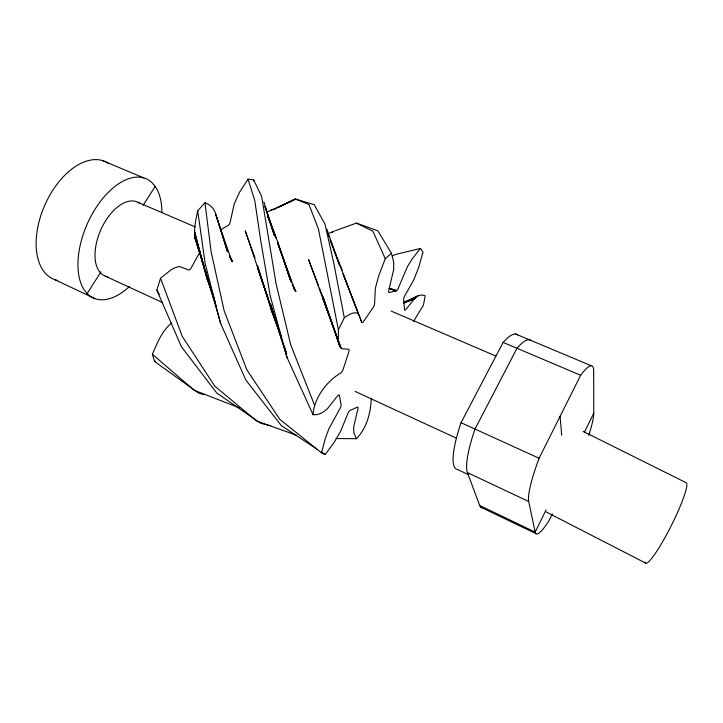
<?xml version="1.0" encoding="UTF-8"?>
<svg xmlns="http://www.w3.org/2000/svg" width="723" height="723" viewBox="0 0 723 723"><rect width="100%" height="100%" fill="white"/><g stroke="black" fill="none" stroke-linecap="round" stroke-linejoin="round"><path stroke-width="1.08" d="M371.297 398.246C370.854 412.589 366.688 428.405 356.367 438.707L336.204 438.518M275.68 208.558L295.327 198.997L308.956 204.501L318.409 228.884L338.409 329.833C338.608 335.933 337.026 343.877 341.699 348.685L348.558 349.272A3.778 1.283 -65.8 0 1 348.522 352.851L343.416 368.459A3.76 1.274 -65.5 0 1 340.849 372.887C326.579 381.274 314.116 398.066 313.032 414.677C318.726 415.373 324.085 412.164 327.853 408.134L337.56 395.906A3.687 1.22 -65 0 1 339.467 395.852L340.994 404.374A3.642 1.193 -64.9 0 1 339.891 408.739L328.857 428.893L325.359 438.328L321.518 452.869L325.151 454.541L333.972 442.693L340.461 431.577L347.826 413.628A3.534 1.121 -64.9 0 1 350.393 410.303L357.045 407.32A3.488 1.094 -65 0 1 357.867 409.082L353.619 427.311L353.89 432.851L356.367 438.707M215.816 214.36L227.555 251.893L215.192 212.354C213.421 207.808 209.525 204.347 204.961 202.747L197.713 210.818C195.779 220.045 193.339 229.751 195.355 239.168L204.193 266.597M270.348 425.757L260.669 423.28L216.737 393.014L181.419 346.733L156.837 290.113L160.551 278.219L171.288 269.652L174.839 267.763L179.313 266.489L188.522 269.869A3.57 1.744 -66.2 0 0 191.55 267.275L199.259 253.195A3.57 1.735 -66.7 0 0 200.072 251.55M204.003 394.65L198.599 393.095L154.623 361.518L152.372 354.261C157.207 343.091 161.898 330.827 171.713 323M335.011 230.818L356.412 223.1L377.795 230.8L391.486 253.267L385.269 258.744L378.78 275.553L375.345 288.369L374.613 303.335A3.742 1.256 -66.7 0 1 372.661 308.224L364.13 320.705A3.769 1.274 -66.5 0 1 361.708 322.205L343.199 274.234M338.409 329.833L344.311 317.713C348.161 315.355 354.125 310.474 358.518 314.098L330.23 239.837M546.082 509.941L535.156 532.101L479.71 505.513L467.456 472.643L528.703 501.482L535.156 532.101A68.278 9.372 -65.7 0 0 548.865 520.976L552.336 513.917M584.329 432.363L593.764 413.222L593.682 371.044A75.599 11.496 -65.9 0 0 580.65 375.264L503.118 342.413L461.039 422.702A73.845 16.159 -65.9 0 0 457.37 469.435L468.504 474.686M528.703 501.482A75.599 11.496 -65.9 0 1 539.087 458.237L580.65 375.264M161.871 212.761A65.187 35.725 -66.2 0 0 155.183 186.38L151.957 182.63A65.187 35.725 -66.2 0 0 95.436 208.622A65.187 35.725 -66.2 0 0 83.958 289.516L87.149 293.574L101.003 271.749M143.145 205.35L155.183 186.38M413.457 321.581L423.434 305.133L425.214 295.77C417.713 292.716 410.953 300.895 403.985 302.359M314.315 404.645L290.736 344.907L276.132 284.003L261.645 196.421L253.656 179.9L248.016 179.15L239.62 192.065L234.234 203.895L230.239 221.898A3.479 1.636 -67.8 0 1 227.673 225.703L220.361 230.013M418.219 295.915L414.279 298.961L405.974 309.417A3.461 1.075 -66.9 0 1 404.455 309.119L403.741 299.9A3.507 1.103 -67 0 1 404.925 295.481L413.954 279.494L418.725 267.32L423.018 252.137L420.434 248.459L412.309 258.744L407.429 266.633L398.409 287.862A3.615 1.166 -67.1 0 1 395.924 290.926L389.57 292.481A3.66 1.202 -67.1 0 1 388.829 290.158L393.71 269.372L393.701 262.187L391.486 253.267M332.11 232.417L333.99 231.179M392.336 256.177L395.201 254.541L420.434 248.459M327.709 233.972L333.303 231.378M280.397 206.435L295.327 198.997L314.252 204.69L324.961 224.094L333.728 262.883L344.311 317.713M267.402 211.875L294.487 199.684L278.653 207.167M404.166 302.467L416.466 297.008L404.076 302.16M403.868 302.621L415.119 298.111L403.85 302.494M403.976 302.81L414.279 298.961L403.768 302.874M154.623 361.518L155.562 361.193M270.845 210.176L275.427 208.92M389.137 288.423L396.674 290.61L389.29 288.405M390.583 289.218L395.924 290.926L389.796 288.26M296.457 435.219L256.62 421.003L214.776 386.154L182.214 336.322L160.551 278.219M239.458 407.862L194.18 390.248L152.372 354.261M102.567 160.605L143.868 177.948M515.698 334.044L591.215 365.73M138.084 202.386L195.111 226.886M391.08 311.044L495.806 356.023M461.039 422.702L539.087 458.237M105.187 276.096L162.548 302.566M355.12 391.423L456.52 438.219M54.831 279.684L95.111 298.671M480.768 507.157L535.833 533.583M356.412 223.1L372.896 231.206L385.269 258.744M583.154 431.405L686.082 482.684A45.052 5.974 -63.3 0 1 669.426 529.263A45.052 5.974 -63.3 0 1 645.052 561.952M546.254 512.011L645.404 562.973M316.773 449.019L281.383 425.693L245.82 380.018L220.388 322.874L205.115 263.154L197.713 210.818M321.428 452.092L325.151 454.541M321.518 452.869L279.774 419.268L246.823 369.778L224.157 310.809L211.152 251.902L204.961 202.747M159.286 294.388L156.837 290.113M293.24 286.597L295.933 291.532L292.228 284.591M293.782 288.125L295.309 291.062L277.93 243.741L291.496 282.25L277.731 242.431L290.899 281.609L277.198 240.524L267.862 216.71L269.796 221.816M229.516 255.951L232.589 261.898L229.562 255.915M195.355 239.168L196.322 241.048M229.417 256.285L231.911 261.346L216.06 215.707M313.032 414.677L286.868 357.099L270.176 295.689L260.741 240.732L254.767 200.542L248.016 179.15M336.475 256.891L342.205 270.122M270.592 223.868L276.15 238.265L264.934 206.398L274.442 235.924L263.868 201.889M343.19 274.225L361.708 322.205M318.653 286.046L308.622 259.693L341.111 348.269L323.118 298.942L340.307 347.212L322.964 296.701L339.449 345.214M319.458 288.152L322.268 295.535M281.03 336.041L271.92 311.74L257.334 265.368L272.942 313.918L257.578 267.691L268.441 299.313M330.095 239.837L339.801 265.928L326.895 229.245M278.662 329.164L270.989 308.341L286.66 353.954L284.32 346.38M255.029 257.903L245.224 230.836L269.498 302.53M213.818 297.587L206.353 276.177L194.595 231.848L207.456 279.774L194.713 235.499L207.031 276.828M213.086 295.201L206.353 276.177L216.448 307.239M280.822 335.653L270.33 303.497L287.203 357.885M204.202 266.507L195.029 237.885L208.613 282.124L207.664 278.942M215.111 302.033L205.513 271.152L220.777 323.732M560.081 416.331L561.708 435.228M253.656 179.9L253.719 181.148M468.73 474.74A74.162 15.346 -65.9 0 1 475.011 429.037L516.999 348.269A74.162 15.346 -65.9 0 1 531.062 340.551M503.118 342.413A73.845 16.159 -65.9 0 1 517.632 334.903M108.007 276.81A40.38 22.106 -66.2 0 1 100.506 230.556A40.38 22.106 -66.2 0 1 139.72 203.434M482.313 507.745A67.094 12.553 -65.6 0 1 479.71 505.513M593.764 413.222A68.278 9.372 -65.7 0 1 588.775 435.3M129.345 286.606A65.187 35.725 -66.2 0 1 87.149 293.574M57.677 280.479A64.22 37.542 -66.2 0 1 44.654 205.486A64.22 37.542 -66.2 0 1 108.757 163.597M328.992 236.701L327.763 233.574L328.929 236.701"/></g></svg>
